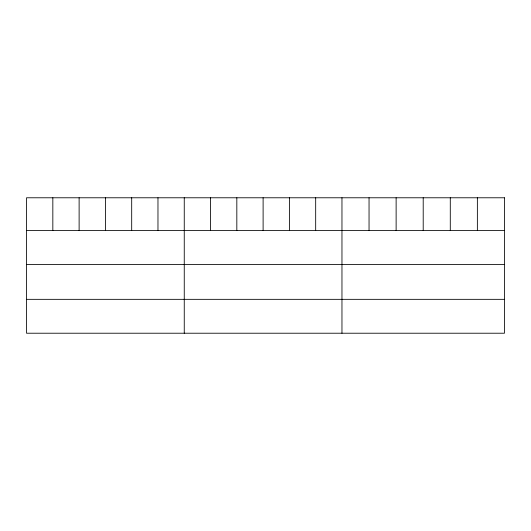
<?xml version="1.0" encoding="UTF-8"?>
<svg xmlns="http://www.w3.org/2000/svg" width="531" height="531" viewBox="0 0 531 531"><rect width="100%" height="100%" fill="white"/><g stroke="black" fill="none" stroke-linecap="round" stroke-linejoin="round"><path stroke-width="0.8" d="M26.55 230.547L504.45 230.547M26.55 264.431L504.45 264.431M26.55 299.338L504.45 299.338M477.369 197.778L477.369 230.547M450.288 197.778L450.288 230.547M423.207 197.778L423.207 230.547M396.126 197.778L396.126 230.547M369.045 197.778L369.045 230.547M341.964 197.778L341.964 333.222M315.68 197.778L315.68 230.547M289.395 197.778L289.395 230.547M263.11 197.778L263.11 230.547M236.826 197.778L236.826 230.547M210.541 197.778L210.541 230.547M184.257 197.778L184.257 333.222M157.972 197.778L157.972 230.547M131.688 197.778L131.688 230.547M105.403 197.778L105.403 230.547M79.119 197.778L79.119 230.547M52.834 197.778L52.834 230.547M504.45 197.778L26.55 197.778L26.55 333.222L504.45 333.222L504.45 197.778"/></g></svg>
